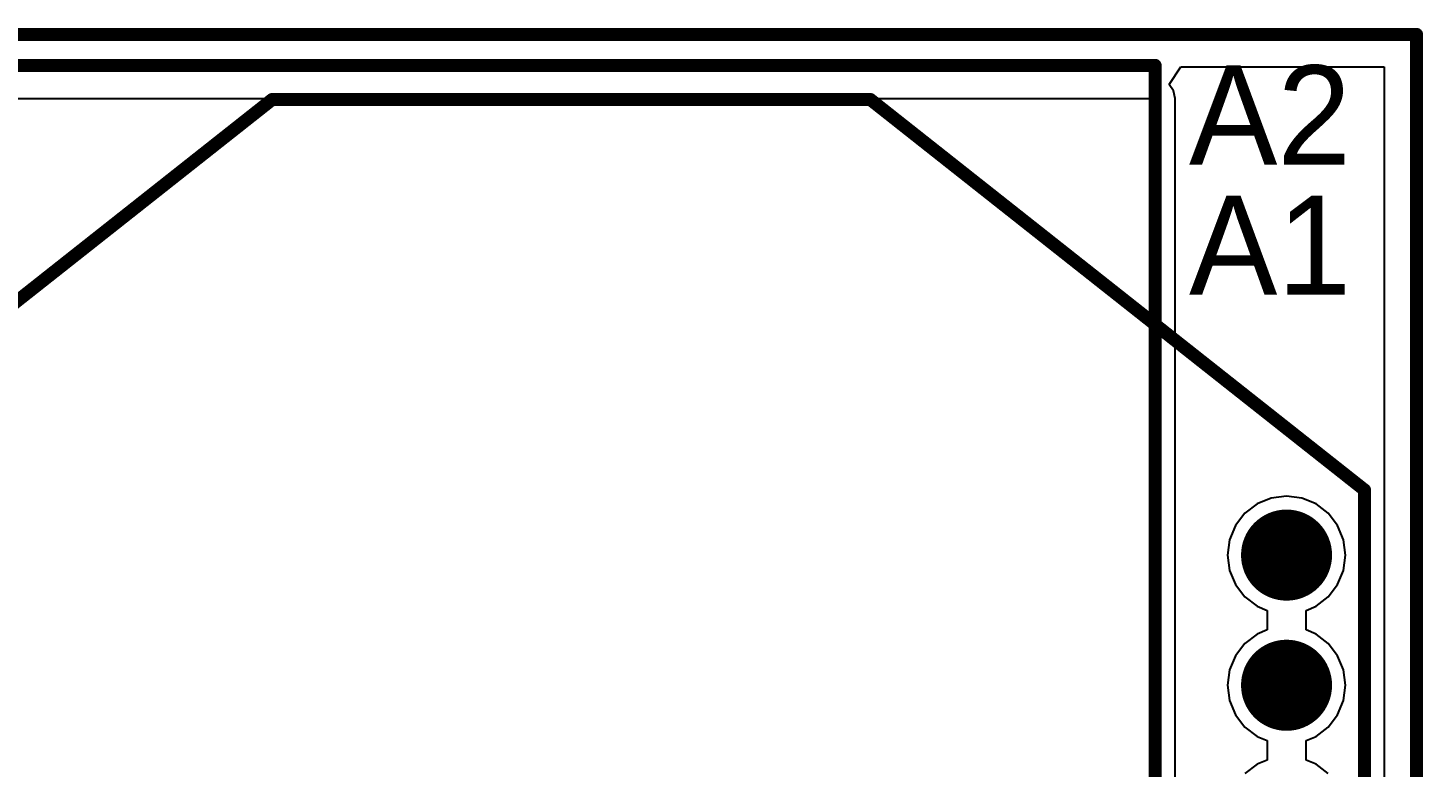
# Model space of a CAD drawing. Extents: x 30.6 to 80.8, y 30 to 60.2.
# Drawn here: x 59.34 to 80.8, y 48.84 to 60.2 of the extents above; entities that cross this region are included whole.
import ezdxf

# ---------------------------------------------------------------- set-up
doc = ezdxf.new("R2010")
doc.units = 0
doc.layers.get('0').update_dxf_attribs({"linetype": 'CONTINUOUS'})
for name, color, linetype in [('BOTTOMLAYER', 5, 'CONTINUOUS'), ('BOTTOMSOLDER', 6, 'CONTINUOUS'), ('KEEPOUTLAYER', 6, 'CONTINUOUS'), ('MULTILAYER', 9, 'CONTINUOUS'), ('PADHOLELAYER', 156, 'CONTINUOUS'), ('TOPLAYER', 1, 'CONTINUOUS'), ('TOPOVERLAY', 2, 'CONTINUOUS'), ('TOPPASTE', 8, 'CONTINUOUS'), ('TOPSOLDER', 216, 'CONTINUOUS')]:
    doc.layers.add(name, color=color, linetype=linetype)

# ---------------------------------------------------------------- blocks, each defined once
blk = doc.blocks.new('XB__________10')
at = {"layer": 'BOTTOMLAYER', "const_width": 0.599999}
for points in [[(21.7, 0, 1), (22.299999, 0, 1)], [(21.7, -2.000001, 1), (22.299999, -2.000001, 1)]]:
    blk.add_lwpolyline(points, format="xyb", close=True, dxfattribs=at)
at = {"layer": 'BOTTOMSOLDER', "const_width": 0.699999}
for points in [[(21.65, 0, 1), (22.349998, 0, 1)], [(21.65, -2.000001, 1), (22.349998, -2.000001, 1)]]:
    blk.add_lwpolyline(points, format="xyb", close=True, dxfattribs=at)
at = {"layer": 'MULTILAYER', "const_width": 0.599999}
for points in [[(21.7, 0, 1), (22.299999, 0, 1)], [(21.7, -2.000001, 1), (22.299999, -2.000001, 1)]]:
    blk.add_lwpolyline(points, format="xyb", close=True, dxfattribs=at)
at = {"layer": 'PADHOLELAYER', "const_width": 0.349999}
for points in [[(21.824998, 0, 1), (22.175, 0, 1)], [(21.824998, -2.000001, 1), (22.175, -2.000001, 1)]]:
    blk.add_lwpolyline(points, format="xyb", close=True, dxfattribs=at)
at = {"layer": 'TOPLAYER', "const_width": 0.599999}
for points in [[(21.7, 0, 1), (22.299999, 0, 1)], [(21.7, -2.000001, 1), (22.299999, -2.000001, 1)]]:
    blk.add_lwpolyline(points, format="xyb", close=True, dxfattribs=at)
at = {"layer": 'TOPOVERLAY', "const_width": 0.2}
for points in [[(-1.2, 1.000001), (6.4, 7.000001)], [(6.4, 7.000001), (15.599999, 7.000001)], [(15.599999, 7.000001), (23.199999, 1.000001)], [(23.199999, -20.599999), (23.199999, 1.000001)]]:
    blk.add_lwpolyline(points, dxfattribs=at)
at = {"layer": 'TOPOVERLAY', "const_width": 0.1}
for points in [[(6.35, 7.000001, 1), (6.45, 7.000001, 1)], [(6.35, 7.000001, 1), (6.45, 7.000001, 1)], [(15.549999, 7.000001, 1), (15.649999, 7.000001, 1)], [(15.549999, 7.000001, 1), (15.649999, 7.000001, 1)], [(23.149999, 1.000001, 1), (23.249999, 1.000001, 1)], [(23.149999, 1.000001, 1), (23.249999, 1.000001, 1)]]:
    blk.add_lwpolyline(points, format="xyb", close=True, dxfattribs=at)
at = {"layer": 'TOPSOLDER', "const_width": 0.699999}
for points in [[(21.65, 0, 1), (22.349998, 0, 1)], [(21.65, -2.000001, 1), (22.349998, -2.000001, 1)]]:
    blk.add_lwpolyline(points, format="xyb", close=True, dxfattribs=at)
blk = doc.blocks.new('MRF24J40MA_31')
at = {"layer": 'KEEPOUTLAYER'}
for p, q in [((0, 15.24), (0, 26.416)), ((0, 26.416), (17.78, 26.416)), ((17.78, 26.416), (17.78, 15.24)), ((2.54, 15.24), (0, 15.24)), ((2.54, 7.62), (2.54, 15.24)), ((17.78, 15.24), (15.24, 15.24)), ((15.24, 15.24), (15.24, 7.62)), ((15.24, 7.62), (2.54, 7.62))]:
    blk.add_line(p, q, dxfattribs=at)
at = {"layer": 'TOPLAYER'}
for points in [[(-1.016, 11.684), (1.016, 11.684), (-1.016, 13.716), (1.016, 13.716)], [(16.764, 11.684), (18.796, 11.684), (16.764, 13.716), (18.796, 13.716)], [(-1.016, 9.144), (1.016, 9.144), (-1.016, 11.176), (1.016, 11.176)], [(16.764, 9.144), (18.796, 9.144), (16.764, 11.176), (18.796, 11.176)], [(-1.016, 6.604), (1.016, 6.604), (-1.016, 8.636), (1.016, 8.636)], [(16.764, 6.604), (18.796, 6.604), (16.764, 8.636), (18.796, 8.636)], [(-1.016, 4.064), (1.016, 4.064), (-1.016, 6.096), (1.016, 6.096)], [(16.764, 4.064), (18.796, 4.064), (16.764, 6.096), (18.796, 6.096)], [(-1.016, 1.524), (1.016, 1.524), (-1.016, 3.556), (1.016, 3.556)], [(16.764, 1.524), (18.796, 1.524), (16.764, 3.556), (18.796, 3.556)], [(-1.016, -1.016), (1.016, -1.016), (-1.016, 1.016), (1.016, 1.016)], [(16.764, -1.016), (18.796, -1.016), (16.764, 1.016), (18.796, 1.016)]]:
    blk.add_solid(points, dxfattribs=at)
at = {"layer": 'TOPOVERLAY', "const_width": 0.2}
for points in [[(0, 26.924), (17.78, 26.924)], [(0, 13.97), (0, 26.924)], [(17.78, 13.97), (17.78, 26.924)], [(0, -2.032), (0, -1.27)], [(17.78, -2.032), (17.78, -1.27)], [(0, -2.032), (17.78, -2.032)]]:
    blk.add_lwpolyline(points, dxfattribs=at)
at = {"layer": 'TOPOVERLAY', "const_width": 0.1}
for points in [[(-0.05, 26.924, 1), (0.05, 26.924, 1)], [(-0.05, 26.924, 1), (0.05, 26.924, 1)], [(17.73, 26.924, 1), (17.83, 26.924, 1)], [(17.73, 26.924, 1), (17.83, 26.924, 1)], [(-0.05, 13.97, 1), (0.05, 13.97, 1)], [(17.73, 13.97, 1), (17.83, 13.97, 1)], [(-0.05, -1.27, 1), (0.05, -1.27, 1)], [(17.73, -1.27, 1), (17.83, -1.27, 1)], [(-0.05, -2.032, 1), (0.05, -2.032, 1)], [(-0.05, -2.032, 1), (0.05, -2.032, 1)], [(17.73, -2.032, 1), (17.83, -2.032, 1)], [(17.73, -2.032, 1), (17.83, -2.032, 1)]]:
    blk.add_lwpolyline(points, format="xyb", close=True, dxfattribs=at)
at = {"layer": 'TOPPASTE'}
for points in [[(-1.016, 11.684), (1.016, 11.684), (-1.016, 13.716), (1.016, 13.716)], [(16.764, 11.684), (18.796, 11.684), (16.764, 13.716), (18.796, 13.716)], [(-1.016, 9.144), (1.016, 9.144), (-1.016, 11.176), (1.016, 11.176)], [(16.764, 9.144), (18.796, 9.144), (16.764, 11.176), (18.796, 11.176)], [(-1.016, 6.604), (1.016, 6.604), (-1.016, 8.636), (1.016, 8.636)], [(16.764, 6.604), (18.796, 6.604), (16.764, 8.636), (18.796, 8.636)], [(-1.016, 4.064), (1.016, 4.064), (-1.016, 6.096), (1.016, 6.096)], [(16.764, 4.064), (18.796, 4.064), (16.764, 6.096), (18.796, 6.096)], [(-1.016, 1.524), (1.016, 1.524), (-1.016, 3.556), (1.016, 3.556)], [(16.764, 1.524), (18.796, 1.524), (16.764, 3.556), (18.796, 3.556)], [(-1.016, -1.016), (1.016, -1.016), (-1.016, 1.016), (1.016, 1.016)], [(16.764, -1.016), (18.796, -1.016), (16.764, 1.016), (18.796, 1.016)]]:
    blk.add_solid(points, dxfattribs=at)
at = {"layer": 'TOPSOLDER'}
for points in [[(-1.116, 11.584), (1.116, 11.584), (-1.116, 13.816), (1.116, 13.816)], [(16.664, 11.584), (18.896, 11.584), (16.664, 13.816), (18.896, 13.816)], [(-1.116, 9.044), (1.116, 9.044), (-1.116, 11.276), (1.116, 11.276)], [(16.664, 9.044), (18.896, 9.044), (16.664, 11.276), (18.896, 11.276)], [(-1.116, 6.504), (1.116, 6.504), (-1.116, 8.736), (1.116, 8.736)], [(16.664, 6.504), (18.896, 6.504), (16.664, 8.736), (18.896, 8.736)], [(-1.116, 3.964), (1.116, 3.964), (-1.116, 6.196), (1.116, 6.196)], [(16.664, 3.964), (18.896, 3.964), (16.664, 6.196), (18.896, 6.196)], [(-1.116, 1.424), (1.116, 1.424), (-1.116, 3.656), (1.116, 3.656)], [(16.664, 1.424), (18.896, 1.424), (16.664, 3.656), (18.896, 3.656)], [(-1.116, -1.116), (1.116, -1.116), (-1.116, 1.116), (1.116, 1.116)], [(16.664, -1.116), (18.896, -1.116), (16.664, 1.116), (18.896, 1.116)]]:
    blk.add_solid(points, dxfattribs=at)

msp = doc.modelspace()

# ---------------------------------------------------------------- linework, layer by layer
at = {"layer": 'BOTTOMLAYER'}
for p, q in [((76.896288, 59.332287), (77.07516, 59.6)), ((77.07516, 59.6), (80.2, 59.6)), ((80.2, 59.6), (80.2, 30.6)), ((76.962592, 59.233054), (76.896288, 59.332287)), ((76.985876, 59.116001), (76.962592, 59.233054)), ((76.985876, 47.940001), (76.985876, 59.116001)), ((78.699998, 53.007763), (78.46505, 52.976831)), ((78.934945, 52.976831), (78.699998, 53.007763)), ((78.246117, 52.886145), (78.058112, 52.741886)), ((78.46505, 52.976831), (78.246117, 52.886145)), ((79.153878, 52.886145), (78.934945, 52.976831)), ((79.341883, 52.741886), (79.153878, 52.886145)), ((78.058112, 52.741886), (77.913852, 52.55388)), ((79.486143, 52.55388), (79.341883, 52.741886)), ((77.913852, 52.55388), (77.823167, 52.334947)), ((79.576828, 52.334947), (79.486143, 52.55388)), ((77.823167, 52.334947), (77.792235, 52.1)), ((79.607761, 52.1), (79.576828, 52.334947)), ((77.792235, 52.1), (77.823167, 51.865052)), ((79.576828, 51.865052), (79.607761, 52.1)), ((77.823167, 51.865052), (77.913852, 51.64612)), ((79.486143, 51.64612), (79.576828, 51.865052)), ((77.913852, 51.64612), (78.058112, 51.458114)), ((79.341883, 51.458114), (79.486143, 51.64612)), ((78.058112, 51.458114), (78.246117, 51.313855)), ((78.246117, 51.313855), (78.400275, 51.249999)), ((78.99972, 51.249999), (79.153878, 51.313855)), ((79.153878, 51.313855), (79.341883, 51.458114)), ((78.400275, 51.249999), (78.400275, 50.95)), ((78.99972, 50.95), (78.99972, 51.249999)), ((78.246117, 50.886144), (78.058112, 50.741885)), ((78.400275, 50.95), (78.246117, 50.886144)), ((79.153878, 50.886144), (78.99972, 50.95)), ((79.341883, 50.741885), (79.153878, 50.886144)), ((78.058112, 50.741885), (77.913852, 50.553879)), ((79.486143, 50.553879), (79.341883, 50.741885)), ((77.913852, 50.553879), (77.823167, 50.334946)), ((79.576828, 50.334946), (79.486143, 50.553879)), ((77.823167, 50.334946), (77.792235, 50.099999)), ((79.607761, 50.099999), (79.576828, 50.334946)), ((77.792235, 50.099999), (77.823167, 49.865051)), ((79.576828, 49.865051), (79.607761, 50.099999)), ((77.823167, 49.865051), (77.913852, 49.646119)), ((79.486143, 49.646119), (79.576828, 49.865051)), ((77.913852, 49.646119), (78.058112, 49.458113)), ((79.341883, 49.458113), (79.486143, 49.646119)), ((78.058112, 49.458113), (78.246117, 49.313854)), ((79.153878, 49.313854), (79.341883, 49.458113)), ((78.246117, 49.313854), (78.400272, 49.250001)), ((78.400272, 49.250001), (78.400272, 48.949999)), ((78.999723, 49.250001), (79.153878, 49.313854)), ((78.999723, 48.949999), (78.999723, 49.250001)), ((78.400272, 48.949999), (78.246117, 48.886146)), ((79.153878, 48.886146), (78.999723, 48.949999)), ((78.246117, 48.886146), (78.058112, 48.741886)), ((79.341883, 48.741886), (79.153878, 48.886146))]:
    msp.add_line(p, q, dxfattribs=at)
at = {"layer": 'TOPLAYER'}
for p, q in [((76.896288, 59.332287), (77.07516, 59.6)), ((77.07516, 59.6), (80.2, 59.6)), ((80.2, 59.6), (80.2, 30.6)), ((76.962592, 59.233054), (76.896288, 59.332287)), ((76.985876, 59.116001), (76.962592, 59.233054)), ((76.985876, 47.940001), (76.985876, 59.116001)), ((78.699998, 53.007763), (78.46505, 52.976831)), ((78.934945, 52.976831), (78.699998, 53.007763)), ((78.246117, 52.886145), (78.058112, 52.741886)), ((78.46505, 52.976831), (78.246117, 52.886145)), ((79.153878, 52.886145), (78.934945, 52.976831)), ((79.341883, 52.741886), (79.153878, 52.886145)), ((78.058112, 52.741886), (77.913852, 52.55388)), ((79.486143, 52.55388), (79.341883, 52.741886)), ((77.913852, 52.55388), (77.823167, 52.334947)), ((79.576828, 52.334947), (79.486143, 52.55388)), ((77.823167, 52.334947), (77.792235, 52.1)), ((79.607761, 52.1), (79.576828, 52.334947)), ((77.792235, 52.1), (77.823167, 51.865052)), ((79.576828, 51.865052), (79.607761, 52.1)), ((77.823167, 51.865052), (77.913852, 51.64612)), ((79.486143, 51.64612), (79.576828, 51.865052)), ((77.913852, 51.64612), (78.058112, 51.458114)), ((79.341883, 51.458114), (79.486143, 51.64612)), ((78.058112, 51.458114), (78.246117, 51.313855)), ((78.246117, 51.313855), (78.400275, 51.249999)), ((78.99972, 51.249999), (79.153878, 51.313855)), ((79.153878, 51.313855), (79.341883, 51.458114)), ((78.400275, 51.249999), (78.400275, 50.95)), ((78.99972, 50.95), (78.99972, 51.249999)), ((78.246117, 50.886144), (78.058112, 50.741885)), ((78.400275, 50.95), (78.246117, 50.886144)), ((79.153878, 50.886144), (78.99972, 50.95)), ((79.341883, 50.741885), (79.153878, 50.886144)), ((78.058112, 50.741885), (77.913852, 50.553879)), ((79.486143, 50.553879), (79.341883, 50.741885)), ((77.913852, 50.553879), (77.823167, 50.334946)), ((79.576828, 50.334946), (79.486143, 50.553879)), ((77.823167, 50.334946), (77.792235, 50.099999)), ((79.607761, 50.099999), (79.576828, 50.334946)), ((77.792235, 50.099999), (77.823167, 49.865051)), ((79.576828, 49.865051), (79.607761, 50.099999)), ((77.823167, 49.865051), (77.913852, 49.646119)), ((79.486143, 49.646119), (79.576828, 49.865051)), ((77.913852, 49.646119), (78.058112, 49.458113)), ((79.341883, 49.458113), (79.486143, 49.646119)), ((78.058112, 49.458113), (78.246117, 49.313854)), ((79.153878, 49.313854), (79.341883, 49.458113)), ((78.246117, 49.313854), (78.400272, 49.250001)), ((78.400272, 49.250001), (78.400272, 48.949999)), ((78.999723, 49.250001), (79.153878, 49.313854)), ((78.999723, 48.949999), (78.999723, 49.250001)), ((78.400272, 48.949999), (78.246117, 48.886146)), ((79.153878, 48.886146), (78.999723, 48.949999)), ((78.246117, 48.886146), (78.058112, 48.741886)), ((79.341883, 48.741886), (79.153878, 48.886146))]:
    msp.add_line(p, q, dxfattribs=at)
at = {"layer": 'TOPLAYER', "const_width": 0.2}
for points in [[(30.7, 60.100002), (80.699999, 60.100002)], [(80.699999, 30.100001), (80.699999, 60.100002)]]:
    msp.add_lwpolyline(points, dxfattribs=at)
at = {"layer": 'TOPLAYER', "const_width": 0.1}
msp.add_lwpolyline([(80.649999, 60.100002, 1), (80.749999, 60.100002, 1)], format="xyb", close=True, dxfattribs=at)
msp.add_lwpolyline([(80.649999, 60.100002, 1), (80.749999, 60.100002, 1)], format="xyb", close=True, dxfattribs=at)

# ---------------------------------------------------------------- block references
for name, p in [('MRF24J40MA_31', (58.899999, 32.700001)), ('XB__________10', (56.699998, 52.1))]:
    msp.add_blockref(name, p)

# ---------------------------------------------------------------- texts
at = {"layer": 'TOPOVERLAY'}
for s, p in [('A2', (77.200001, 58.100001)), ('A1', (77.200001, 56.1))]:
    msp.add_text(s, height=1.524, dxfattribs=at).set_placement(p)

doc.saveas('drawing.dxf')
